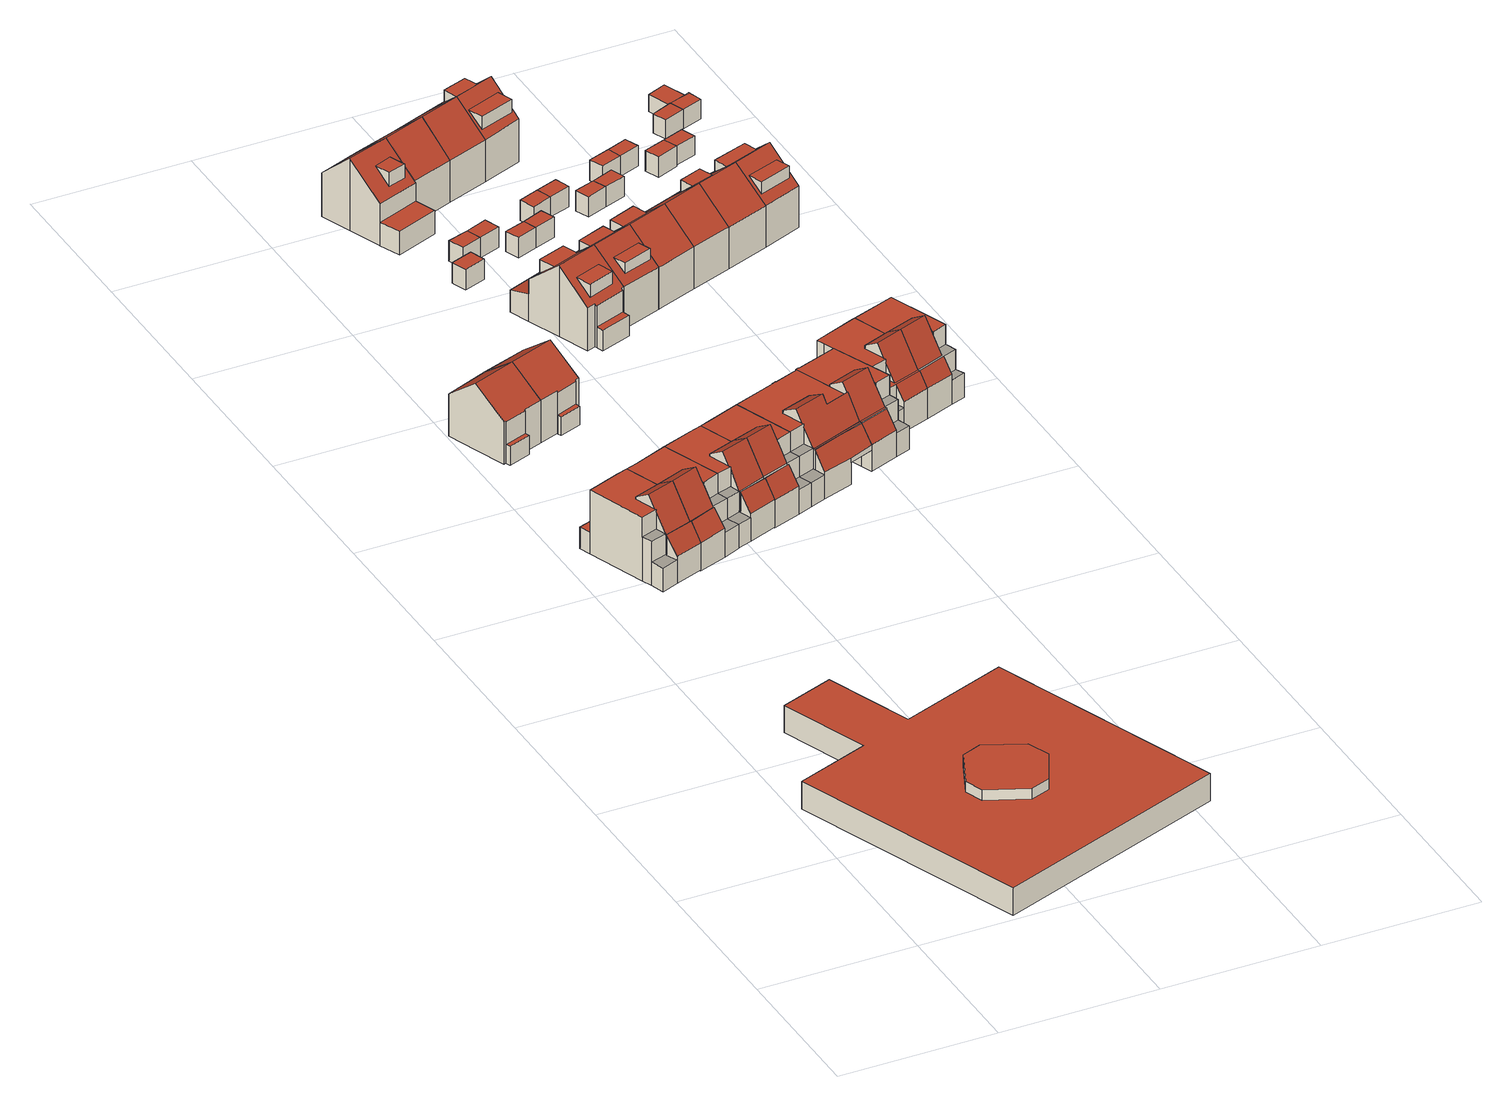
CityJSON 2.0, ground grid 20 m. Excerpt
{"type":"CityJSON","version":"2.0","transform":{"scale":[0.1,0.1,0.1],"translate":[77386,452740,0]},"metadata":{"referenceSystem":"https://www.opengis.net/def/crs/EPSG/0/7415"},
"CityObjects":{
"building1":{"type":"Building","attributes":{"Volume":4178.42,"Dakoppervlakte":1120.8,"Muuroppervlakte":599.17,"Vloeroppervlakte":1120.8,"hoogte_Z_max_in_m_NAP":6.02,"GEB_DOEL":"onderwijsfunctie","dateOfConstruction":"1989-01-01","measuredHeight":5.01},"geometry":[{"type":"Solid","lod":"2","boundaries":[[[[0,1,2,3,4,5,6,7]],[[8,9,10,11,12,13,14,15],[16,17,18,19,20,21,22,23]],[[24,25,26,27,28,29,30,31]],[[5,4,13,12]],[[4,3,14,13]],[[15,14,3,2]],[[1,0,9,8]],[[7,10,9,0]],[[7,6,11,10]],[[12,11,6,5]],[[30,29,32,16,23,33]],[[23,22,34,31,30,33]],[[26,25,35,20,19,36]],[[26,36,19,18,37,27]],[[27,37,18,17,38,28]],[[17,16,32,29,28,38]],[[31,34,22,21,39,24]],[[25,24,39,21,20,35]],[[1,8,15,2]]]],"semantics":{"surfaces":[{"type":"GroundSurface"},{"type":"RoofSurface"},{"type":"WallSurface"}],"values":[[0,1,1,2,2,2,2,2,2,2,2,2,2,2,2,2,2,2,2]]}}]},
"building2":{"type":"Building","attributes":{"Volume":535.46,"Dakoppervlakte":81.92,"Muuroppervlakte":287.47,"Vloeroppervlakte":74.13,"hoogte_Z_max_in_m_NAP":10.83,"GEB_DOEL":"woonfunctie","dateOfConstruction":"1981-01-01","measuredHeight":9.91},"geometry":[{"type":"Solid","lod":"2","boundaries":[[[[40,41,42,43,44,45,46,47,48,49,50,51,52,53,54]],[[55,56,57,58,59]],[[60,61,62,63]],[[64,65,66,67,68,69,70,71]],[[72,73,74,75,76]],[[77,78,79,80]],[[81,62,82,83,77,80,68]],[[84,85,86,87]],[[88,89,90,91]],[[42,41,71,70]],[[41,40,76,64,71]],[[65,75,51,50,60,66]],[[72,76,40,54]],[[72,54,53,73]],[[52,74,73,53]],[[75,74,52,51]],[[65,64,76,75]],[[43,42,70,78,77]],[[77,83,90,44,43]],[[46,45,89,87,86]],[[55,49,48,56]],[[57,56,48,47]],[[50,49,55,61,60]],[[90,89,45,44]],[[91,59,58,88]],[[59,91,82,62,61,55]],[[84,87,89,88]],[[84,88,58,57,85]],[[90,83,82,91]],[[81,68,67]],[[81,67,66,60,63]],[[70,69,79,78]],[[80,79,69,68]],[[62,81,63]],[[85,57,47,46,86]]]],"semantics":{"surfaces":[{"type":"GroundSurface"},{"type":"OuterFloorSurface"},{"type":"RoofSurface"},{"type":"WallSurface"}],"values":[[0,1,1,2,2,2,2,2,2,3,3,3,3,3,3,3,3,3,3,3,3,3,3,3,3,3,3,3,3,3,3,3,3,3,3]]}}]},
"building3":{"type":"Building","attributes":{"Volume":368.63,"Dakoppervlakte":64.93,"Muuroppervlakte":192.94,"Vloeroppervlakte":52.07,"hoogte_Z_max_in_m_NAP":9.71,"GEB_DOEL":"woonfunctie","dateOfConstruction":"1985-01-01","measuredHeight":8.84},"geometry":[{"type":"Solid","lod":"2","boundaries":[[[[92,93,94,95,96,97,98,99,100,101,102,103]],[[104,105,106,107,108,109,110,111]],[[109,112,113,110]],[[114,115,116,117]],[[103,102,112,109]],[[102,101,113,112]],[[99,98,104,111]],[[98,97,115,105,104]],[[94,93,107,106,114]],[[93,92,108,107]],[[108,92,103,109]],[[97,96,116,115]],[[96,95,117,116]],[[94,114,117,95]],[[105,115,114,106]],[[113,101,100,99,111,110]]]],"semantics":{"surfaces":[{"type":"GroundSurface"},{"type":"RoofSurface"},{"type":"WallSurface"}],"values":[[0,1,1,1,2,2,2,2,2,2,2,2,2,2,2,2]]}}]},
"building4":{"type":"Building","attributes":{"Volume":601.22,"Dakoppervlakte":99.59,"Muuroppervlakte":317.53,"Vloeroppervlakte":92.5,"hoogte_Z_max_in_m_NAP":10.83,"GEB_DOEL":"woonfunctie","dateOfConstruction":"1981-01-01","measuredHeight":10.03},"geometry":[{"type":"Solid","lod":"2","boundaries":[[[[118,119,120,121,122,123,124,125,126,127,128,129,130,131,132,133,134,135,136,137]],[[138,139,140,141,142,143]],[[144,145,146,147]],[[70,148,149,150,151,152,153,71]],[[154,155,78,77]],[[156,144,157,149,154,77,83]],[[158,87,86,159]],[[89,160,161,90]],[[162,163,164,165,166,167]],[[168,169,170,171,172]],[[151,146,136,135,170,152]],[[127,126,71,153,169]],[[126,125,70,71]],[[124,123,90,83,77]],[[77,78,70,125,124]],[[87,89,122,121,86]],[[86,121,120,141,159]],[[141,120,119,118,143,142]],[[137,138,143,118]],[[146,145,138,137,136]],[[123,122,89,90]],[[160,140,139,161]],[[144,156,161,139,138,145]],[[158,160,89,87]],[[156,83,90,161]],[[150,149,157]],[[150,157,147,146,151]],[[78,155,148,70]],[[154,149,148,155]],[[147,157,144]],[[166,134,133,167]],[[132,162,167,133]],[[162,132,131,163]],[[163,131,130,164]],[[165,164,130,129]],[[172,165,129,128,168]],[[169,168,128,127]],[[135,134,166,171,170]],[[172,171,166,165]],[[152,170,169,153]],[[158,159,141,140,160]]]],"semantics":{"surfaces":[{"type":"GroundSurface"},{"type":"OuterFloorSurface"},{"type":"RoofSurface"},{"type":"WallSurface"}],"values":[[0,1,1,2,2,2,2,2,2,2,3,3,3,3,3,3,3,3,3,3,3,3,3,3,3,3,3,3,3,3,3,3,3,3,3,3,3,3,3,3,3]]}}]},
"building5":{"type":"Building","attributes":{"Volume":381.68,"Dakoppervlakte":67.42,"Muuroppervlakte":194.87,"Vloeroppervlakte":54.05,"hoogte_Z_max_in_m_NAP":9.71,"GEB_DOEL":"woonfunctie","dateOfConstruction":"1985-01-01","measuredHeight":8.82},"geometry":[{"type":"Solid","lod":"2","boundaries":[[[[173,174,175,176,177,92,103,102,178,179,180,181]],[[182,183,112,109]],[[184,185,186,187,182,109,108,188]],[[189,190,191,192]],[[179,178,183,182]],[[112,183,178,102]],[[92,177,188,108]],[[177,176,189,184,188]],[[185,192,173,181,186]],[[187,186,181,180]],[[179,182,187,180]],[[189,176,175,190]],[[174,191,190,175]],[[174,173,192,191]],[[192,185,184,189]],[[112,102,103,92,108,109]]]],"semantics":{"surfaces":[{"type":"GroundSurface"},{"type":"RoofSurface"},{"type":"WallSurface"}],"values":[[0,1,1,1,2,2,2,2,2,2,2,2,2,2,2,2]]}}]},
"building6":{"type":"Building","attributes":{"Volume":518.69,"Dakoppervlakte":79.87,"Muuroppervlakte":284.58,"Vloeroppervlakte":71.41,"hoogte_Z_max_in_m_NAP":10.78,"GEB_DOEL":"woonfunctie","dateOfConstruction":"1981-01-01","measuredHeight":9.89},"geometry":[{"type":"Solid","lod":"2","boundaries":[[[[193,194,195,196,197,198,199,200,201,202,203,204,205,206,207,208]],[[138,143,209,210,211]],[[212,213,171,170,214]],[[215,216,217,218,219,220]],[[221,218,217,222]],[[223,152,151,224,219,225,226,227]],[[228,229,230,231,232]],[[233,234,235,236]],[[237,146,145,215]],[[212,214,193,208]],[[212,208,207,213]],[[207,206,171,213]],[[170,171,206,205]],[[222,217,196,195,226]],[[196,217,216,235,197]],[[138,203,202,143]],[[143,202,201,209]],[[226,195,194,227]],[[194,193,214,223,227]],[[232,231,230,209,201,200,199]],[[228,232,199,198,234]],[[145,146,204,203,138]],[[235,234,198,197]],[[229,228,234,233]],[[220,224,151,146,237]],[[229,233,210,209,230]],[[236,211,210,233]],[[225,221,222,226]],[[218,221,225,219]],[[220,219,224]],[[223,214,170,152]],[[204,146,151,152,170,205]],[[211,236,215,145,138]],[[220,237,215]],[[236,235,216,215]]]],"semantics":{"surfaces":[{"type":"GroundSurface"},{"type":"OuterFloorSurface"},{"type":"RoofSurface"},{"type":"WallSurface"}],"values":[[0,1,2,2,2,2,2,2,1,3,3,3,3,3,3,3,3,3,3,3,3,3,3,3,3,3,3,3,3,3,3,3,3,3,3]]}}]},
"building7":{"type":"Building","attributes":{"Volume":564.58,"Dakoppervlakte":94.31,"Muuroppervlakte":310.62,"Vloeroppervlakte":86.51,"hoogte_Z_max_in_m_NAP":10.78,"GEB_DOEL":"woonfunctie","dateOfConstruction":"1981-01-01","measuredHeight":9.97},"geometry":[{"type":"Solid","lod":"2","boundaries":[[[[238,239,240,241,242,243,244,245,246,247,248,249,250,251,252,253,254,255,256]],[[257,258,259,260,261]],[[262,263,264,265]],[[227,226,266,267,268,269,270,271]],[[272,267,273,217,216,265]],[[222,217,273,274]],[[275,228,232,276]],[[235,234,277,278]],[[279,280,281,282,283,284]],[[285,286,287,288,289]],[[269,263,239,238,287,270]],[[271,286,249,248,227]],[[227,248,247,226]],[[216,217,246,245,235]],[[222,226,247,246,217]],[[244,243,232,228,234]],[[232,243,242,260,276]],[[261,241,240,257]],[[241,261,260,242]],[[263,262,257,240,239]],[[234,235,245,244]],[[259,258,278,277]],[[260,259,277,275,276]],[[234,228,275,277]],[[265,216,235,278]],[[272,268,267]],[[268,272,264,263,269]],[[222,274,266,226]],[[273,267,266,274]],[[265,264,272]],[[280,256,255,281]],[[254,282,281,255]],[[254,253,283,282]],[[253,252,284,283]],[[279,284,252,251]],[[289,279,251,250,285]],[[286,285,250,249]],[[288,287,238,256,280]],[[280,279,289,288]],[[270,287,286,271]],[[258,257,262,265,278]]]],"semantics":{"surfaces":[{"type":"GroundSurface"},{"type":"OuterFloorSurface"},{"type":"RoofSurface"},{"type":"WallSurface"}],"values":[[0,1,1,2,2,2,2,2,2,2,3,3,3,3,3,3,3,3,3,3,3,3,3,3,3,3,3,3,3,3,3,3,3,3,3,3,3,3,3,3,3]]}}]},
"building8":{"type":"Building","attributes":{"Volume":15.65,"Dakoppervlakte":5.99,"Muuroppervlakte":26.02,"Vloeroppervlakte":5.99,"hoogte_Z_max_in_m_NAP":3.55,"GEB_DOEL":"onbekend","dateOfConstruction":"1984-01-01","measuredHeight":2.61},"geometry":[{"type":"Solid","lod":"2","boundaries":[[[[290,291,292,293,294]],[[295,296,297,298,299]],[[291,290,298,297]],[[295,299,298,290,294,293]],[[296,295,293,292]],[[292,291,297,296]]]],"semantics":{"surfaces":[{"type":"GroundSurface"},{"type":"RoofSurface"},{"type":"WallSurface"}],"values":[[0,1,2,2,2,2]]}}]},
"building9":{"type":"Building","attributes":{"Volume":813.88,"Dakoppervlakte":152.26,"Muuroppervlakte":326.04,"Vloeroppervlakte":95.58,"hoogte_Z_max_in_m_NAP":10.76,"GEB_DOEL":"kantoorfunctie,woonfunctie","dateOfConstruction":"1981-01-01","measuredHeight":9.94},"geometry":[{"type":"Solid","lod":"2","boundaries":[[[[256,255,300,301,302,303,304,305,306,307,308,309,310,311,241,240,239,238]],[[312,313,314,315,316,317,318]],[[257,261,319,320,321,322]],[[263,262,323,324]],[[325,270,269,326,327,328,329,330,331,332,333,334,335,336]],[[337,338,339,340]],[[327,341,323,342,343,344,345,346,347,338,337]],[[348,349,350,351,352,353]],[[354,355,356,357,358]],[[359,360,361,281,280,362]],[[363,364,365,288,287]],[[331,317,316,332]],[[333,332,316,315]],[[334,333,315,309,308]],[[308,307,335,334]],[[335,307,306,336]],[[306,305,363,325,336]],[[238,239,263,269,270,287]],[[346,345,318,317,331]],[[350,349,314,313]],[[350,313,312,351]],[[319,311,310,314,349,348]],[[240,241,261,257]],[[241,311,319,261]],[[355,354,351,312,318,345]],[[320,353,358,357,343,321]],[[239,240,257,262,263]],[[262,257,322,342,323]],[[319,348,353,320]],[[358,353,352,351,354]],[[343,357,356,355,345,344]],[[326,269,263,324,341]],[[326,341,327]],[[338,347,330,329,339]],[[339,329,328,340]],[[347,346,331,330]],[[337,340,328,327]],[[323,341,324]],[[321,343,342,322]],[[362,303,302,359]],[[360,359,302,301]],[[360,301,300,361]],[[281,361,300,255]],[[256,280,281,255]],[[238,287,288,280,256]],[[305,304,364,363]],[[304,303,362,365,364]],[[362,280,288,365]],[[325,363,287,270]],[[310,309,315,314]]]],"semantics":{"surfaces":[{"type":"GroundSurface"},{"type":"OuterCeilingSurface"},{"type":"OuterFloorSurface"},{"type":"RoofSurface"},{"type":"WallSurface"}],"values":[[0,1,2,2,3,3,3,3,3,3,3,4,4,4,4,4,4,4,4,4,4,4,4,4,4,4,4,4,4,4,4,4,4,4,4,4,4,4,4,4,4,4,4,4,4,4,4,4,4,4]]}}]},
"building10":{"type":"Building","attributes":{"Volume":452.32,"Dakoppervlakte":78.91,"Muuroppervlakte":218.98,"Vloeroppervlakte":68.73,"hoogte_Z_max_in_m_NAP":10.46,"GEB_DOEL":"woonfunctie","dateOfConstruction":"1984-01-01","measuredHeight":9.5},"children":["building10-1"],"geometry":[{"type":"Solid","lod":"2","boundaries":[[[[366,367,368,369,370,371,372,373,374]],[[375,376,377,378,379],[380,381,382,383]],[[375,379,384,385]],[[386,387,388,389]],[[384,379,378,387,369,368,367]],[[366,385,384,367]],[[375,385,366,374]],[[388,372,371,389]],[[386,389,371,370]],[[387,386,370,369]],[[378,377,388,387]],[[375,374,373,376]],[[377,376,373,372,388]],[[383,390,391,380]],[[381,391,390,382]],[[381,380,391]],[[390,383,382]]]],"semantics":{"surfaces":[{"type":"GroundSurface"},{"type":"RoofSurface"},{"type":"WallSurface"}],"values":[[0,1,1,1,2,2,2,2,2,2,2,2,2,1,2,2,2]]}}]},
"building10-1":{"type":"BuildingInstallation","attributes":{"relationToConstruction":"outside"},"parents":["building10"],"geometry":[{"type":"MultiSurface","lod":"2","boundaries":[[[383,390,391,380]],[[381,391,390,382]],[[381,380,391]],[[390,383,382]]],"semantics":{"surfaces":[{"type":"RoofSurface"},{"type":"WallSurface"}],"values":[0,1,1,1]}}]},
"building11":{"type":"Building","attributes":{"Volume":473.49,"Dakoppervlakte":70.69,"Muuroppervlakte":219.7,"Vloeroppervlakte":73.7,"hoogte_Z_max_in_m_NAP":10.34,"GEB_DOEL":"woonfunctie","dateOfConstruction":"1984-01-01","measuredHeight":9.4},"children":["building11-1","building11-2"],"geometry":[{"type":"Solid","lod":"2","boundaries":[[[[392,393,394,395,396,397,398,399,400,401,402,403,404,405,406]],[[407,408,409,410,411,412,413,414],[415,416,417,418]],[[413,412,419,420,421],[422,423,424,425]],[[426,427,428,429]],[[430,431,432,433]],[[408,407,393,392,427]],[[410,409,426,404,403]],[[403,402,411,410]],[[420,419,400,399,431]],[[421,430,396,395,413]],[[406,428,427,392]],[[406,405,429,428]],[[414,394,393,407]],[[426,409,408,427]],[[399,398,432,431]],[[398,397,433,432]],[[433,397,396,430]],[[421,420,431,430]],[[426,429,405,404]],[[395,394,414,413]],[[411,402,401,400,419,412]],[[416,415,434,435]],[[415,418,434]],[[418,417,435,434]],[[417,416,435]],[[436,422,425,437]],[[437,425,424]],[[436,437,424,423]],[[436,423,422]]]],"semantics":{"surfaces":[{"type":"GroundSurface"},{"type":"RoofSurface"},{"type":"WallSurface"}],"values":[[0,1,1,1,1,2,2,2,2,2,2,2,2,2,2,2,2,2,2,2,2,1,2,2,2,1,2,2,2]]}}]},
"building11-1":{"type":"BuildingInstallation","attributes":{"relationToConstruction":"outside"},"parents":["building11"],"geometry":[{"type":"MultiSurface","lod":"2","boundaries":[[[416,415,434,435]],[[415,418,434]],[[418,417,435,434]],[[417,416,435]]],"semantics":{"surfaces":[{"type":"RoofSurface"},{"type":"WallSurface"}],"values":[0,1,1,1]}}]},
"building11-2":{"type":"BuildingInstallation","attributes":{"relationToConstruction":"outside"},"parents":["building11"],"geometry":[{"type":"MultiSurface","lod":"2","boundaries":[[[436,422,425,437]],[[437,425,424]],[[436,437,424,423]],[[436,423,422]]],"semantics":{"surfaces":[{"type":"RoofSurface"},{"type":"WallSurface"}],"values":[0,1,1,1]}}]},
"building12":{"type":"Building","attributes":{"Volume":15.36,"Dakoppervlakte":5.83,"Muuroppervlakte":25.69,"Vloeroppervlakte":5.83,"hoogte_Z_max_in_m_NAP":3.55,"GEB_DOEL":"onbekend","dateOfConstruction":"1984-01-01","measuredHeight":2.63},"geometry":[{"type":"Solid","lod":"2","boundaries":[[[[438,439,440,441]],[[442,443,444,445]],[[440,439,442,445]],[[439,438,443,442]],[[441,444,443,438]],[[441,440,445,444]]]],"semantics":{"surfaces":[{"type":"GroundSurface"},{"type":"RoofSurface"},{"type":"WallSurface"}],"values":[[0,1,2,2,2,2]]}}]},
"building13":{"type":"Building","attributes":{"Volume":16.66,"Dakoppervlakte":6.28,"Muuroppervlakte":27.02,"Vloeroppervlakte":6.28,"hoogte_Z_max_in_m_NAP":3.55,"GEB_DOEL":"onbekend","dateOfConstruction":"1984-01-01","measuredHeight":2.65},"geometry":[{"type":"Solid","lod":"2","boundaries":[[[[440,446,447,441]],[[445,444,448,449]],[[444,445,440,441]],[[441,447,448,444]],[[446,449,448,447]],[[446,440,445,449]]]],"semantics":{"surfaces":[{"type":"GroundSurface"},{"type":"RoofSurface"},{"type":"WallSurface"}],"values":[[0,1,2,2,2,2]]}}]},
"building14":{"type":"Building","attributes":{"Volume":378.49,"Dakoppervlakte":66.84,"Muuroppervlakte":195.55,"Vloeroppervlakte":50.5,"hoogte_Z_max_in_m_NAP":10.46,"GEB_DOEL":"woonfunctie","dateOfConstruction":"1984-01-01","measuredHeight":9.38},"geometry":[{"type":"Solid","lod":"2","boundaries":[[[[450,451,452,453,454,455]],[[456,379,457,458]],[[384,379,456,459]],[[458,457,454,453]],[[450,384,459,451]],[[455,379,384,450]],[[458,453,452,451,459,456]],[[379,455,454,457]]]],"semantics":{"surfaces":[{"type":"GroundSurface"},{"type":"RoofSurface"},{"type":"WallSurface"}],"values":[[0,1,1,2,2,2,2,2]]}}]},
"building15":{"type":"Building","attributes":{"Volume":383.23,"Dakoppervlakte":47.9,"Muuroppervlakte":195.51,"Vloeroppervlakte":49.77,"hoogte_Z_max_in_m_NAP":10.34,"GEB_DOEL":"woonfunctie","dateOfConstruction":"1984-01-01","measuredHeight":9.38},"children":["building15-1","building15-2"],"geometry":[{"type":"Solid","lod":"2","boundaries":[[[[460,461,462,463,464,465]],[[412,411,466,467],[468,469,470,471]],[[467,472,419,412],[473,474,475,476]],[[462,419,472,463]],[[419,462,461,412]],[[467,466,465,464,463,472]],[[460,465,466,411]],[[461,460,411,412]],[[477,468,471,478]],[[477,478,470,469]],[[469,468,477]],[[478,471,470]],[[476,479,480,473]],[[479,476,475]],[[480,479,475,474]],[[480,474,473]]]],"semantics":{"surfaces":[{"type":"GroundSurface"},{"type":"RoofSurface"},{"type":"WallSurface"}],"values":[[0,1,1,2,2,2,2,2,1,2,2,2,1,2,2,2]]}}]},
"building15-1":{"type":"BuildingInstallation","attributes":{"relationToConstruction":"outside"},"parents":["building15"],"geometry":[{"type":"MultiSurface","lod":"2","boundaries":[[[477,468,471,478]],[[477,478,470,469]],[[469,468,477]],[[478,471,470]]],"semantics":{"surfaces":[{"type":"RoofSurface"},{"type":"WallSurface"}],"values":[0,1,1,1]}}]},
"building15-2":{"type":"BuildingInstallation","attributes":{"relationToConstruction":"outside"},"parents":["building15"],"geometry":[{"type":"MultiSurface","lod":"2","boundaries":[[[476,479,480,473]],[[479,476,475]],[[480,479,475,474]],[[480,474,473]]],"semantics":{"surfaces":[{"type":"RoofSurface"},{"type":"WallSurface"}],"values":[0,1,1,1]}}]},
"building16":{"type":"Building","attributes":{"Volume":13.79,"Dakoppervlakte":5.19,"Muuroppervlakte":24.74,"Vloeroppervlakte":5.19,"hoogte_Z_max_in_m_NAP":3.55,"GEB_DOEL":"onbekend","dateOfConstruction":"1984-01-01","measuredHeight":2.66},"geometry":[{"type":"Solid","lod":"2","boundaries":[[[[481,482,483,484]],[[485,486,487,488]],[[484,485,488,481]],[[486,485,484,483]],[[487,486,483,482]],[[482,481,488,487]]]],"semantics":{"surfaces":[{"type":"GroundSurface"},{"type":"RoofSurface"},{"type":"WallSurface"}],"values":[[0,1,2,2,2,2]]}}]},
"building17":{"type":"Building","attributes":{"Volume":553.72,"Dakoppervlakte":83.93,"Muuroppervlakte":273.41,"Vloeroppervlakte":75.66,"hoogte_Z_max_in_m_NAP":10.78,"GEB_DOEL":"woonfunctie","dateOfConstruction":"1981-01-01","measuredHeight":9.9},"geometry":[{"type":"Solid","lod":"2","boundaries":[[[[489,490,491,492,493,494,495,496,497,498,499,500,501,502,503,504,505,506,507]],[[508,509,510,511,512]],[[513,514,515,516,517]],[[518,332,519,520,521,522,523,524,525,526]],[[527,528,529,530,531]],[[532,521,533,534,355,517]],[[535,517,355,354]],[[536,537,534,533]],[[538,539,351,350]],[[524,523,515,498,497,528]],[[491,526,525,492]],[[518,526,491,490]],[[519,332,518,490,489,507]],[[528,497,496,529]],[[529,496,495,530]],[[530,495,494,531]],[[494,493,527,531]],[[524,528,527,493,492,525]],[[351,504,503,350]],[[350,503,502,511,538]],[[500,508,512,501]],[[501,512,511,502]],[[514,513,508,500,499]],[[498,515,514,499]],[[513,517,509,508]],[[538,511,510,539]],[[539,535,354,351]],[[510,509,517,535,539]],[[522,521,532]],[[516,515,523,522,532]],[[520,519,537,536]],[[533,521,520,536]],[[517,516,532]],[[505,504,351,354,355,534,537,519,507,506]]]],"semantics":{"surfaces":[{"type":"GroundSurface"},{"type":"OuterFloorSurface"},{"type":"RoofSurface"},{"type":"WallSurface"}],"values":[[0,1,1,2,2,2,2,2,2,3,3,3,3,3,3,3,3,3,3,3,3,3,3,3,3,3,3,3,3,3,3,3,3,3]]}}]},
"building18":{"type":"Building","attributes":{"Volume":14.94,"Dakoppervlakte":5.56,"Muuroppervlakte":26.01,"Vloeroppervlakte":5.56,"hoogte_Z_max_in_m_NAP":3.55,"GEB_DOEL":"onbekend","dateOfConstruction":"1984-01-01","measuredHeight":2.68},"geometry":[{"type":"Solid","lod":"2","boundaries":[[[[540,482,481,541]],[[542,543,488,487]],[[481,482,487,488]],[[482,540,542,487]],[[542,540,541,543]],[[543,541,481,488]]]],"semantics":{"surfaces":[{"type":"GroundSurface"},{"type":"RoofSurface"},{"type":"WallSurface"}],"values":[[0,1,2,2,2,2]]}}]},
"building19":{"type":"Building","attributes":{"Volume":370.53,"Dakoppervlakte":65.16,"Muuroppervlakte":194.61,"Vloeroppervlakte":49.23,"hoogte_Z_max_in_m_NAP":10.46,"GEB_DOEL":"woonfunctie","dateOfConstruction":"1984-01-01","measuredHeight":9.4},"geometry":[{"type":"Solid","lod":"2","boundaries":[[[[451,544,545,546,453,452]],[[547,456,458,548]],[[459,456,547,549]],[[548,458,453,546]],[[451,459,549,544]],[[459,451,452,456]],[[548,546,545,544,549,547]],[[452,453,458,456]]]],"semantics":{"surfaces":[{"type":"GroundSurface"},{"type":"RoofSurface"},{"type":"WallSurface"}],"values":[[0,1,1,2,2,2,2,2]]}}]},
"building20":{"type":"Building","attributes":{"Volume":383.62,"Dakoppervlakte":56.22,"Muuroppervlakte":196.14,"Vloeroppervlakte":50.23,"hoogte_Z_max_in_m_NAP":10.34,"GEB_DOEL":"woonfunctie","dateOfConstruction":"1984-01-01","measuredHeight":9.39},"children":["building20-1"],"geometry":[{"type":"Solid","lod":"2","boundaries":[[[[550,465,464,463,551,552,553]],[[554,555,467,466,556]],[[557,472,467,555],[558,559,560,561]],[[463,472,557,551]],[[472,463,464,467]],[[553,554,556,466,465,550]],[[464,465,466,467]],[[555,554,553,552,551,557]],[[562,563,559,558]],[[558,561,562]],[[563,562,561,560]],[[560,559,563]]]],"semantics":{"surfaces":[{"type":"GroundSurface"},{"type":"RoofSurface"},{"type":"WallSurface"}],"values":[[0,1,1,2,2,2,2,2,1,2,2,2]]}}]},
"building20-1":{"type":"BuildingInstallation","attributes":{"relationToConstruction":"outside"},"parents":["building20"],"geometry":[{"type":"MultiSurface","lod":"2","boundaries":[[[562,563,559,558]],[[558,561,562]],[[563,562,561,560]],[[560,559,563]]],"semantics":{"surfaces":[{"type":"RoofSurface"},{"type":"WallSurface"}],"values":[0,1,1,1]}}]},
"building21":{"type":"Building","attributes":{"Volume":543.72,"Dakoppervlakte":84.49,"Muuroppervlakte":272.64,"Vloeroppervlakte":73.38,"hoogte_Z_max_in_m_NAP":10.89,"GEB_DOEL":"woonfunctie","dateOfConstruction":"1981-01-01","measuredHeight":10.02},"geometry":[{"type":"Solid","lod":"2","boundaries":[[[[564,565,566,567,568,569,570,571,572,499,573,574,496,575,576,577,578]],[[579,580,581,582]],[[583,584,585,586,587,588,589,590,591]],[[592,593,594,595,596]],[[597,598,599,600,587,601]],[[599,602,603,600]],[[604,605,606,607]],[[608,607,609,606,598,597,610,611]],[[589,567,566,590]],[[584,583,596,575,496]],[[585,584,496,574,611]],[[593,592,564,578]],[[577,594,593,578]],[[576,595,594,577]],[[575,596,595,576]],[[566,565,564,592,596,583,591,590]],[[602,599,568,567,589]],[[604,581,572,571,605]],[[605,571,570,606]],[[574,573,579,608,611]],[[598,606,570,569]],[[580,579,573,499]],[[581,580,499,572]],[[579,582,607,608]],[[607,606,609]],[[582,581,604,607]],[[611,610,601,586,585]],[[586,601,587]],[[589,588,603,602]],[[600,603,588,587]],[[610,597,601]],[[599,598,569,568]]]],"semantics":{"surfaces":[{"type":"GroundSurface"},{"type":"OuterFloorSurface"},{"type":"RoofSurface"},{"type":"WallSurface"}],"values":[[0,1,2,2,2,2,2,2,3,3,3,3,3,3,3,3,3,3,3,3,3,3,3,3,3,3,3,3,3,3,3,3]]}}]},
"building22":{"type":"Building","attributes":{"Volume":15.54,"Dakoppervlakte":5.8,"Muuroppervlakte":26.14,"Vloeroppervlakte":5.8,"hoogte_Z_max_in_m_NAP":3.55,"GEB_DOEL":"onbekend","dateOfConstruction":"1984-01-01","measuredHeight":2.68},"geometry":[{"type":"Solid","lod":"2","boundaries":[[[[612,613,614,615]],[[616,617,618,619]],[[615,617,616,612]],[[615,614,618,617]],[[613,619,618,614]],[[612,616,619,613]]]],"semantics":{"surfaces":[{"type":"GroundSurface"},{"type":"RoofSurface"},{"type":"WallSurface"}],"values":[[0,1,2,2,2,2]]}}]},
"building23":{"type":"Building","attributes":{"Volume":15.88,"Dakoppervlakte":6.02,"Muuroppervlakte":26.35,"Vloeroppervlakte":6.02,"hoogte_Z_max_in_m_NAP":3.55,"GEB_DOEL":"onbekend","dateOfConstruction":"1984-01-01","measuredHeight":2.64},"geometry":[{"type":"Solid","lod":"2","boundaries":[[[[612,620,621,613]],[[616,619,622,623]],[[612,613,619,616]],[[613,621,622,619]],[[622,621,620,623]],[[620,612,616,623]]]],"semantics":{"surfaces":[{"type":"GroundSurface"},{"type":"RoofSurface"},{"type":"WallSurface"}],"values":[[0,1,2,2,2,2]]}}]},
"building24":{"type":"Building","attributes":{"Volume":379.2,"Dakoppervlakte":43.12,"Muuroppervlakte":193.34,"Vloeroppervlakte":48.63,"hoogte_Z_max_in_m_NAP":10.46,"GEB_DOEL":"woonfunctie","dateOfConstruction":"1984-01-01","measuredHeight":9.39},"children":["building24-1","building24-2"],"geometry":[{"type":"Solid","lod":"2","boundaries":[[[[624,546,545,544,625,626]],[[547,548,627,628],[629,630,631,632]],[[628,633,549,547],[634,635,636,637]],[[544,549,633,625]],[[549,544,545,547]],[[627,624,626,625,633,628]],[[627,548,546,624]],[[545,546,548,547]],[[638,632,631,639]],[[639,630,629,638]],[[629,632,638]],[[639,631,630]],[[637,640,641,634]],[[640,637,636]],[[641,640,636,635]],[[641,635,634]]]],"semantics":{"surfaces":[{"type":"GroundSurface"},{"type":"RoofSurface"},{"type":"WallSurface"}],"values":[[0,1,1,2,2,2,2,2,1,2,2,2,1,2,2,2]]}}]},
"building24-1":{"type":"BuildingInstallation","attributes":{"relationToConstruction":"outside"},"parents":["building24"],"geometry":[{"type":"MultiSurface","lod":"2","boundaries":[[[638,632,631,639]],[[639,630,629,638]],[[629,632,638]],[[639,631,630]]],"semantics":{"surfaces":[{"type":"RoofSurface"},{"type":"WallSurface"}],"values":[0,1,1,1]}}]},
"building24-2":{"type":"BuildingInstallation","attributes":{"relationToConstruction":"outside"},"parents":["building24"],"geometry":[{"type":"MultiSurface","lod":"2","boundaries":[[[637,640,641,634]],[[640,637,636]],[[641,640,636,635]],[[641,635,634]]],"semantics":{"surfaces":[{"type":"RoofSurface"},{"type":"WallSurface"}],"values":[0,1,1,1]}}]},
"building25":{"type":"Building","attributes":{"Volume":369.95,"Dakoppervlakte":64.82,"Muuroppervlakte":194.93,"Vloeroppervlakte":49.21,"hoogte_Z_max_in_m_NAP":10.34,"GEB_DOEL":"woonfunctie","dateOfConstruction":"1984-01-01","measuredHeight":9.39},"geometry":[{"type":"Solid","lod":"2","boundaries":[[[[642,553,552,551,643,644,645]],[[646,647,555,554,648]],[[555,647,649,557]],[[551,557,649,643]],[[554,553,642,645,646,648]],[[646,645,644,647]],[[552,553,554,555,557,551]],[[644,643,649,647]]]],"semantics":{"surfaces":[{"type":"GroundSurface"},{"type":"RoofSurface"},{"type":"WallSurface"}],"values":[[0,1,1,2,2,2,2,2]]}}]},
"building26":{"type":"Building","attributes":{"Volume":13.91,"Dakoppervlakte":5.21,"Muuroppervlakte":24.9,"Vloeroppervlakte":5.21,"hoogte_Z_max_in_m_NAP":3.55,"GEB_DOEL":"onbekend","dateOfConstruction":"1984-01-01","measuredHeight":2.67},"geometry":[{"type":"Solid","lod":"2","boundaries":[[[[650,651,652,653]],[[654,655,656,657]],[[653,655,654,650]],[[653,652,656,655]],[[651,657,656,652]],[[651,650,654,657]]]],"semantics":{"surfaces":[{"type":"GroundSurface"},{"type":"RoofSurface"},{"type":"WallSurface"}],"values":[[0,1,2,2,2,2]]}}]},
"building27":{"type":"Building","attributes":{"Volume":522.84,"Dakoppervlakte":78.4,"Muuroppervlakte":266.58,"Vloeroppervlakte":70.99,"hoogte_Z_max_in_m_NAP":10.89,"GEB_DOEL":"woonfunctie","dateOfConstruction":"1981-01-01","measuredHeight":9.96},"geometry":[{"type":"Solid","lod":"2","boundaries":[[[[658,659,660,661,662,663,664,665,666,667,571,570,569,568,567,566,668]],[[598,606,669,670,671,672,673,674]],[[675,676,677,678]],[[679,680,681,682,683,684,590,589]],[[685,686,687,688,689]],[[599,690,691,602]],[[680,690,599,598,674,692]],[[669,606,605,693]],[[684,683,682,672,663,662,661,689]],[[566,567,589,590]],[[660,685,689,661]],[[659,686,685,660]],[[686,659,658,687]],[[688,687,658,668]],[[684,689,688,668,566,590]],[[568,569,598,599]],[[605,606,570,571]],[[605,571,667,676,693]],[[598,569,570,606]],[[665,664,671,670,678]],[[663,672,671,664]],[[677,676,667,666]],[[665,678,677,666]],[[669,693,676,675]],[[670,669,675,678]],[[681,680,692]],[[682,681,692,673,672]],[[679,589,602,691]],[[690,680,679,691]],[[674,673,692]],[[602,589,567,568,599]]]],"semantics":{"surfaces":[{"type":"GroundSurface"},{"type":"OuterFloorSurface"},{"type":"RoofSurface"},{"type":"WallSurface"}],"values":[[0,1,1,2,2,2,2,2,3,3,3,3,3,3,3,3,3,3,3,3,3,3,3,3,3,3,3,3,3,3,3]]}}]},
"building28":{"type":"Building","attributes":{"Volume":14.86,"Dakoppervlakte":5.55,"Muuroppervlakte":25.92,"Vloeroppervlakte":5.55,"hoogte_Z_max_in_m_NAP":3.55,"GEB_DOEL":"onbekend","dateOfConstruction":"1984-01-01","measuredHeight":2.68},"geometry":[{"type":"Solid","lod":"2","boundaries":[[[[650,694,695,651]],[[654,657,696,697]],[[657,654,650,651]],[[651,695,696,657]],[[696,695,694,697]],[[650,654,697,694]]]],"semantics":{"surfaces":[{"type":"GroundSurface"},{"type":"RoofSurface"},{"type":"WallSurface"}],"values":[[0,1,2,2,2,2]]}}]},
"building29":{"type":"Building","attributes":{"Volume":391,"Dakoppervlakte":60.12,"Muuroppervlakte":197.37,"Vloeroppervlakte":51.5,"hoogte_Z_max_in_m_NAP":10.34,"GEB_DOEL":"woonfunctie","dateOfConstruction":"1984-01-01","measuredHeight":9.37},"children":["building29-1"],"geometry":[{"type":"Solid","lod":"2","boundaries":[[[[645,644,643,698,699,700]],[[701,647,646,702]],[[703,649,647,701],[704,705,706,707]],[[643,649,703,698]],[[649,643,644,647]],[[645,700,702,646]],[[644,645,646,647]],[[701,702,700,699,698,703]],[[708,709,705,704]],[[704,707,708]],[[709,708,707,706]],[[706,705,709]]]],"semantics":{"surfaces":[{"type":"GroundSurface"},{"type":"RoofSurface"},{"type":"WallSurface"}],"values":[[0,1,1,2,2,2,2,2,1,2,2,2]]}}]},
"building29-1":{"type":"BuildingInstallation","attributes":{"relationToConstruction":"outside"},"parents":["building29"],"geometry":[{"type":"MultiSurface","lod":"2","boundaries":[[[708,709,705,704]],[[704,707,708]],[[709,708,707,706]],[[706,705,709]]],"semantics":{"surfaces":[{"type":"RoofSurface"},{"type":"WallSurface"}],"values":[0,1,1,1]}}]},
"building30":{"type":"Building","attributes":{"Volume":15.26,"Dakoppervlakte":5.76,"Muuroppervlakte":25.89,"Vloeroppervlakte":5.76,"hoogte_Z_max_in_m_NAP":3.55,"GEB_DOEL":"onbekend","dateOfConstruction":"1984-01-01","measuredHeight":2.65},"geometry":[{"type":"Solid","lod":"2","boundaries":[[[[710,711,712,713]],[[714,715,716,717]],[[713,715,714,710]],[[713,712,716,715]],[[711,717,716,712]],[[710,714,717,711]]]],"semantics":{"surfaces":[{"type":"GroundSurface"},{"type":"RoofSurface"},{"type":"WallSurface"}],"values":[[0,1,2,2,2,2]]}}]},
"building31":{"type":"Building","attributes":{"Volume":14.93,"Dakoppervlakte":5.67,"Muuroppervlakte":25.51,"Vloeroppervlakte":5.67,"hoogte_Z_max_in_m_NAP":3.55,"GEB_DOEL":"onbekend","dateOfConstruction":"1984-01-01","measuredHeight":2.63},"geometry":[{"type":"Solid","lod":"2","boundaries":[[[[718,711,710,719]],[[720,721,714,717]],[[710,711,717,714]],[[711,718,720,717]],[[720,718,719,721]],[[710,714,721,719]]]],"semantics":{"surfaces":[{"type":"GroundSurface"},{"type":"RoofSurface"},{"type":"WallSurface"}],"values":[[0,1,2,2,2,2]]}}]},
"building32":{"type":"Building","attributes":{"Volume":433.19,"Dakoppervlakte":57.44,"Muuroppervlakte":211.32,"Vloeroppervlakte":64.24,"hoogte_Z_max_in_m_NAP":10.34,"GEB_DOEL":"woonfunctie","dateOfConstruction":"1984-01-01","measuredHeight":9.39},"children":["building32-1","building32-2"],"geometry":[{"type":"Solid","lod":"2","boundaries":[[[[698,722,723,724,725,726,727,700,699]],[[701,702,728,729],[730,731,732,733]],[[703,701,729,734,735],[736,737,738,739]],[[740,741,742,743]],[[703,698,699,700,702,701]],[[727,728,702,700]],[[728,727,726,729]],[[725,724,743,742]],[[740,723,722,741]],[[735,734,742,741]],[[724,723,740,743]],[[734,729,726,725,742]],[[735,741,722,698,703]],[[730,733,744,745]],[[744,732,731,745]],[[731,730,745]],[[744,733,732]],[[739,738,746,747]],[[746,738,737]],[[747,746,737,736]],[[747,736,739]]]],"semantics":{"surfaces":[{"type":"GroundSurface"},{"type":"RoofSurface"},{"type":"WallSurface"}],"values":[[0,1,1,1,2,2,2,2,2,2,2,2,2,1,2,2,2,1,2,2,2]]}}]},
"building32-1":{"type":"BuildingInstallation","attributes":{"relationToConstruction":"outside"},"parents":["building32"],"geometry":[{"type":"MultiSurface","lod":"2","boundaries":[[[730,733,744,745]],[[744,732,731,745]],[[731,730,745]],[[744,733,732]]],"semantics":{"surfaces":[{"type":"RoofSurface"},{"type":"WallSurface"}],"values":[0,1,1,1]}}]},
"building32-2":{"type":"BuildingInstallation","attributes":{"relationToConstruction":"outside"},"parents":["building32"],"geometry":[{"type":"MultiSurface","lod":"2","boundaries":[[[739,738,746,747]],[[746,738,737]],[[747,746,737,736]],[[747,736,739]]],"semantics":{"surfaces":[{"type":"RoofSurface"},{"type":"WallSurface"}],"values":[0,1,1,1]}}]},
"building33":{"type":"Building","attributes":{"Volume":14.85,"Dakoppervlakte":5.63,"Muuroppervlakte":25.58,"Vloeroppervlakte":5.63,"hoogte_Z_max_in_m_NAP":3.55,"GEB_DOEL":"onbekend","dateOfConstruction":"1984-01-01","measuredHeight":2.64},"geometry":[{"type":"Solid","lod":"2","boundaries":[[[[748,749,750,751]],[[752,753,754,755]],[[751,753,752,748]],[[751,750,754,753]],[[749,755,754,750]],[[749,748,752,755]]]],"semantics":{"surfaces":[{"type":"GroundSurface"},{"type":"RoofSurface"},{"type":"WallSurface"}],"values":[[0,1,2,2,2,2]]}}]},
"building34":{"type":"Building","attributes":{"Volume":14.07,"Dakoppervlakte":5.63,"Muuroppervlakte":24.23,"Vloeroppervlakte":5.63,"hoogte_Z_max_in_m_NAP":3.55,"GEB_DOEL":"onbekend","dateOfConstruction":"1984-01-01","measuredHeight":2.5},"geometry":[{"type":"Solid","lod":"2","boundaries":[[[[756,757,758,759]],[[760,752,755,761]],[[756,759,755,752]],[[758,761,755,759]],[[761,758,757,760]],[[757,756,752,760]]]],"semantics":{"surfaces":[{"type":"GroundSurface"},{"type":"RoofSurface"},{"type":"WallSurface"}],"values":[[0,1,2,2,2,2]]}}]},
"building35":{"type":"Building","attributes":{"Volume":14.05,"Dakoppervlakte":5.63,"Muuroppervlakte":24.19,"Vloeroppervlakte":5.63,"hoogte_Z_max_in_m_NAP":3.55,"GEB_DOEL":"onbekend","dateOfConstruction":"1984-01-01","measuredHeight":2.49},"geometry":[{"type":"Solid","lod":"2","boundaries":[[[[762,763,764,765]],[[766,767,768,769]],[[764,763,767,766]],[[763,762,768,767]],[[765,769,768,762]],[[765,764,766,769]]]],"semantics":{"surfaces":[{"type":"GroundSurface"},{"type":"RoofSurface"},{"type":"WallSurface"}],"values":[[0,1,2,2,2,2]]}}]},
"building36":{"type":"Building","attributes":{"Volume":34.3,"Dakoppervlakte":14.24,"Muuroppervlakte":40.54,"Vloeroppervlakte":14.23,"hoogte_Z_max_in_m_NAP":3.55,"GEB_DOEL":"onbekend","dateOfConstruction":"1984-01-01","measuredHeight":2.58},"geometry":[{"type":"Solid","lod":"2","boundaries":[[[[770,771,772,773,774,775,776,777]],[[778,779,780,781]],[[782,783,766,769,784,785]],[[777,776,781,780]],[[775,778,781,776]],[[775,774,779,778]],[[766,773,772,769]],[[771,784,769,772]],[[784,771,770,785]],[[770,777,780,779,774,773,766,783,782,785]]]],"semantics":{"surfaces":[{"type":"GroundSurface"},{"type":"RoofSurface"},{"type":"WallSurface"}],"values":[[0,1,1,2,2,2,2,2,2,2]]}}]}
},
"vertices":[
[104,341,10],[62,454,10],[130,479,10],[172,367,10],[310,418,10],[422,117,10],[121,5,10],[9,306,10],[62,454,46],[104,341,46],[9,306,46],[121,5,46],[422,117,46],[310,418,46],[172,367,46],[130,479,46],[210,265,46],[259,243,46],[270,214,46],[247,168,46],[222,159,46],[171,181,46],[162,205,46],[184,255,46],[171,181,60],[222,159,60],[247,168,60],[270,214,60],[259,243,60],[210,265,60],[184,255,60],[162,205,60],[210,265,47],[184,255,47],[162,205,47],[222,159,47],[247,168,47],[270,214,47],[259,243,47],[171,181,47],
[76,896,9],[90,901,9],[107,854,9],[114,835,9],[123,811,9],[124,809,9],[129,795,9],[93,782,9],[72,774,9],[66,791,9],[61,804,9],[34,880,9],[29,895,9],[62,907,9],[64,902,9],[66,791,40],[72,774,40],[93,782,40],[87,796,40],[87,798,40],[61,804,67],[66,791,67],[87,798,67],[82,812,67],[76,896,93],[34,880,93],[61,804,93],[82,812,93],[81,813,93],[71,841,93],[107,854,93],[90,901,93],[64,902,37],[62,907,37],[29,895,37],[34,880,37],[76,896,37],[114,835,108],[107,854,96],[71,841,96],[78,822,108],[82,812,90],[87,798,66],[123,811,66],[87,796,67],[93,782,45],[129,795,45],[124,809,67],[87,796,41],[124,809,41],[123,811,41],[87,798,41],
[87,1108,9],[62,1099,9],[63,1098,9],[65,1093,9],[36,1082,9],[34,1087,9],[34,1089,9],[31,1087,9],[16,1127,9],[2,1166,9],[58,1187,9],[72,1148,9],[34,1089,65],[34,1087,64],[63,1098,64],[62,1099,65],[87,1108,65],[72,1148,97],[16,1127,97],[31,1087,65],[58,1187,66],[2,1166,65],[63,1098,34],[34,1087,34],[36,1082,34],[65,1093,34],
[187,817,8],[185,816,8],[165,808,8],[129,795,8],[124,809,8],[123,811,8],[114,835,8],[107,854,8],[90,901,8],[105,906,8],[110,918,8],[108,924,8],[96,954,8],[100,962,8],[98,968,8],[127,979,8],[143,937,8],[148,923,8],[176,847,8],[181,833,8],[181,833,40],[159,825,40],[160,823,40],[165,808,40],[185,816,40],[187,817,40],[159,825,67],[181,833,67],[176,847,67],[154,838,67],[143,868,93],[153,840,93],[154,838,93],[176,847,93],[148,923,93],[105,906,93],[150,849,108],[143,868,96],[159,825,66],[154,838,90],[160,823,67],[165,808,46],[160,823,41],[159,825,41],[98,968,34],[100,962,34],[96,954,34],[108,924,34],[143,937,34],[127,979,34],[110,918,37],[105,906,37],[148,923,37],[143,937,37],[108,924,37],
[140,1127,9],[142,1121,9],[114,1111,9],[112,1116,9],[112,1117,9],[116,1208,9],[130,1170,9],[145,1130,9],[140,1128,9],[130,1170,97],[116,1208,66],[112,1116,64],[140,1127,64],[140,1128,65],[145,1130,65],[112,1117,65],[112,1116,34],[114,1111,34],[142,1121,34],[140,1127,34],
[188,938,9],[203,943,9],[220,896,9],[227,877,9],[236,854,9],[237,851,9],[242,837,9],[241,837,9],[205,823,9],[187,817,9],[181,833,9],[176,847,9],[148,923,9],[143,937,9],[174,949,9],[176,943,9],[205,823,40],[200,838,40],[199,840,40],[176,943,37],[174,949,37],[188,938,37],[199,840,67],[236,854,67],[227,877,108],[191,864,108],[194,855,93],[195,853,90],[184,883,96],[220,896,96],[188,938,93],[195,853,93],[184,883,93],[220,896,93],[203,943,93],[237,851,67],[200,838,67],[205,823,45],[241,837,45],[242,837,45],[200,838,41],[237,851,41],[236,854,41],[199,840,41],[195,853,67],
[258,964,8],[286,887,8],[291,874,8],[297,857,8],[278,850,8],[242,837,8],[237,851,8],[236,854,8],[227,877,8],[220,896,8],[203,943,8],[217,948,8],[222,960,8],[220,966,8],[209,996,8],[212,1004,8],[210,1010,8],[237,1020,8],[252,978,8],[291,874,40],[272,867,40],[273,865,40],[278,850,40],[297,857,40],[291,874,67],[286,887,67],[267,880,67],[272,867,67],[256,909,93],[266,882,93],[267,880,93],[286,887,93],[258,964,93],[217,948,93],[267,880,90],[263,890,108],[256,909,96],[273,865,67],[278,850,45],[273,865,41],[272,867,41],[220,966,34],[252,978,34],[237,1020,34],[210,1010,34],[212,1004,34],[209,996,34],[222,960,37],[217,948,37],[258,964,37],[252,978,37],[220,966,37],
[146,1445,9],[174,1455,9],[181,1436,9],[153,1426,9],[147,1443,9],[153,1426,36],[181,1436,36],[174,1455,36],[146,1445,36],[147,1443,36],
[266,1031,8],[268,1025,8],[276,1021,8],[287,991,8],[289,985,8],[301,980,8],[314,985,8],[313,985,8],[318,987,8],[318,986,8],[358,879,8],[318,865,8],[384,905,37],[389,891,37],[358,879,37],[318,986,37],[350,998,37],[377,926,37],[383,908,37],[318,865,40],[313,879,40],[312,881,40],[312,882,40],[312,882,67],[307,895,67],[301,980,93],[307,895,93],[306,897,93],[296,925,93],[336,939,93],[345,914,93],[377,926,93],[350,998,93],[318,986,93],[318,987,93],[313,985,93],[314,985,93],[303,906,108],[343,920,108],[336,939,97],[296,925,97],[307,895,89],[312,882,66],[312,881,66],[352,896,66],[383,908,66],[377,926,97],[345,914,97],[318,865,44],[358,879,43],[389,891,44],[384,905,66],[352,894,66],[313,879,66],[384,905,67],[383,908,67],[352,896,67],[312,881,67],[313,879,67],[276,1021,34],[268,1025,34],[266,1031,34],[287,991,34],[301,980,37],[289,985,37],[287,991,37],
[77,1631,10],[132,1652,10],[147,1611,10],[163,1569,10],[173,1542,10],[119,1521,10],[108,1548,10],[108,1549,10],[92,1591,10],[92,1591,105],[108,1549,66],[108,1548,65],[163,1569,65],[147,1611,105],[143,1593,91],[151,1573,73],[128,1565,73],[121,1584,91],[132,1652,67],[77,1631,67],[173,1542,41],[163,1569,41],[108,1548,41],[119,1521,41],[128,1565,91],[151,1573,91],
[230,1255,9],[229,1257,9],[218,1253,9],[203,1294,9],[187,1337,9],[177,1363,9],[231,1384,9],[241,1357,9],[241,1355,9],[257,1314,9],[273,1273,9],[269,1272,9],[270,1270,9],[273,1260,9],[233,1246,9],[229,1257,66],[230,1255,64],[270,1270,64],[269,1272,66],[273,1273,66],[257,1314,103],[203,1294,103],[218,1253,66],[219,1282,89],[253,1295,89],[260,1276,72],[226,1263,72],[241,1355,66],[241,1357,64],[187,1337,64],[207,1314,89],[199,1334,71],[235,1347,71],[242,1327,89],[270,1270,36],[230,1255,36],[233,1246,36],[273,1260,36],[187,1337,45],[241,1357,45],[231,1384,38],[177,1363,38],[226,1263,89],[260,1276,89],[199,1334,89],[235,1347,89],
[171,1467,9],[163,1487,9],[190,1496,9],[197,1477,9],[163,1487,36],[171,1467,36],[197,1477,36],[190,1496,36],
[218,1507,9],[225,1487,9],[225,1487,36],[218,1507,36],
[132,1652,11],[187,1672,11],[202,1631,11],[216,1591,11],[162,1570,11],[147,1611,11],[202,1631,105],[162,1570,67],[216,1591,67],[187,1672,67],
[273,1273,10],[257,1314,10],[241,1355,10],[296,1375,10],[311,1334,10],[326,1293,10],[326,1293,65],[311,1334,103],[313,1316,88],[319,1300,74],[281,1286,74],[275,1302,88],[296,1375,66],[263,1336,87],[257,1352,73],[294,1366,73],[300,1350,87],[319,1300,88],[281,1286,88],[294,1366,87],[257,1352,87],
[255,1485,9],[261,1468,9],[235,1458,9],[228,1476,9],[228,1476,36],[235,1458,36],[261,1468,36],[255,1485,36],
[350,998,9],[349,999,9],[353,1001,9],[354,1000,9],[367,1004,9],[372,1016,9],[370,1022,9],[401,1033,9],[406,1019,9],[437,942,9],[438,939,9],[441,929,9],[447,913,9],[427,905,9],[389,891,9],[384,905,9],[383,908,9],[374,932,9],[367,951,9],[441,929,40],[421,922,40],[422,919,40],[427,905,40],[447,913,40],[441,929,67],[438,939,67],[437,942,67],[416,935,67],[421,922,67],[349,999,93],[367,951,93],[405,965,93],[415,937,93],[416,935,93],[437,942,93],[406,1019,93],[354,1000,93],[353,1001,93],[367,1004,37],[406,1019,37],[401,1033,37],[370,1022,37],[372,1016,37],[416,935,89],[412,946,108],[374,932,108],[422,919,67],[405,965,96],[367,951,96],[427,905,44],[422,919,66],
[289,1478,9],[282,1496,9],[289,1478,36],[282,1496,36],
[240,1692,11],[255,1651,11],[270,1611,11],[255,1651,105],[270,1611,67],[240,1692,67],
[332,1295,10],[349,1395,10],[364,1354,10],[380,1313,10],[380,1313,65],[364,1354,103],[332,1295,65],[349,1395,66],[348,1366,89],[312,1353,89],[305,1371,72],[341,1385,72],[341,1385,89],[305,1371,89],
[442,1059,9],[452,1063,9],[455,1064,9],[472,1017,9],[479,998,9],[488,974,9],[489,971,9],[493,960,9],[458,947,9],[433,951,9],[427,966,9],[397,1042,9],[392,1057,9],[428,1070,9],[430,1065,9],[433,951,41],[438,939,41],[458,947,41],[453,958,41],[397,1042,93],[401,1033,93],[427,966,93],[448,973,93],[447,976,93],[437,1003,93],[472,1017,93],[455,1064,93],[452,1063,93],[442,1059,37],[430,1065,37],[428,1070,37],[392,1057,37],[397,1042,37],[453,961,67],[488,974,67],[479,998,109],[444,985,109],[448,973,89],[472,1017,97],[437,1003,97],[458,947,49],[493,960,49],[489,971,67],[453,958,67],[433,951,67],[454,958,67],[448,973,67],[427,966,67],
[297,1536,9],[304,1517,9],[278,1507,9],[271,1526,9],[297,1536,36],[271,1526,36],[278,1507,36],[304,1517,36],
[325,1546,9],[332,1527,9],[332,1527,36],[325,1546,36],
[322,1631,11],[292,1712,11],[308,1671,11],[322,1631,68],[308,1671,105],[316,1637,75],[271,1620,75],[264,1639,92],[309,1656,92],[292,1712,67],[264,1670,92],[258,1688,76],[289,1699,76],[296,1681,92],[316,1637,92],[271,1620,92],[289,1699,92],[258,1688,92],
[429,1331,10],[402,1414,10],[417,1374,10],[433,1332,10],[433,1332,65],[417,1374,103],[429,1331,65],[402,1414,67],
[361,1525,9],[368,1508,9],[342,1498,9],[335,1516,9],[361,1525,36],[335,1516,36],[342,1498,36],[368,1508,36],
[474,1081,9],[472,1087,9],[504,1099,9],[510,1084,9],[530,1031,9],[539,1007,9],[540,1005,9],[544,992,9],[549,981,9],[530,974,9],[469,1069,9],[526,985,67],[544,992,67],[540,1005,67],[539,1007,67],[520,1000,67],[525,988,67],[526,985,41],[530,974,41],[549,981,41],[544,992,41],[509,1030,93],[519,1003,93],[520,1000,93],[539,1007,93],[530,1031,93],[510,1084,93],[504,1099,37],[472,1087,37],[474,1081,37],[469,1069,37],[510,1084,37],[516,1012,109],[509,1030,97],[520,1000,88],[530,974,49],
[389,1536,9],[396,1518,9],[396,1518,36],[389,1536,36],
[457,1435,10],[473,1395,10],[489,1353,10],[473,1395,103],[489,1353,65],[457,1435,67],[447,1402,90],[417,1391,90],[411,1408,74],[440,1419,74],[440,1419,90],[411,1408,90],
[405,1575,9],[411,1557,9],[384,1547,9],[377,1565,9],[405,1575,36],[377,1565,36],[384,1547,36],[411,1557,36],
[438,1567,9],[431,1585,9],[438,1567,36],[431,1585,36],
[456,1438,10],[448,1460,10],[501,1480,10],[509,1458,10],[525,1414,10],[540,1373,10],[540,1373,65],[525,1414,103],[525,1397,90],[532,1380,74],[490,1364,74],[483,1382,90],[509,1458,64],[456,1438,64],[464,1429,74],[509,1445,74],[515,1428,89],[470,1411,89],[448,1460,41],[456,1438,41],[509,1458,41],[501,1480,41],[490,1364,90],[532,1380,90],[509,1445,89],[464,1429,89],
[469,1565,9],[476,1547,9],[448,1536,9],[441,1555,9],[469,1565,36],[441,1555,36],[448,1536,36],[476,1547,36],
[469,1565,11],[496,1575,11],[503,1557,11],[476,1547,11],[496,1575,36],[503,1557,36],
[489,1600,11],[482,1618,11],[509,1629,11],[516,1611,11],[509,1629,36],[482,1618,36],[489,1600,36],[516,1611,36],
[537,1639,10],[543,1621,10],[516,1611,10],[509,1629,10],[510,1629,10],[498,1661,10],[522,1670,10],[534,1638,10],[498,1661,32],[510,1629,32],[534,1638,33],[522,1670,33],[534,1638,36],[510,1629,36],[543,1621,36],[537,1639,36]
]}
